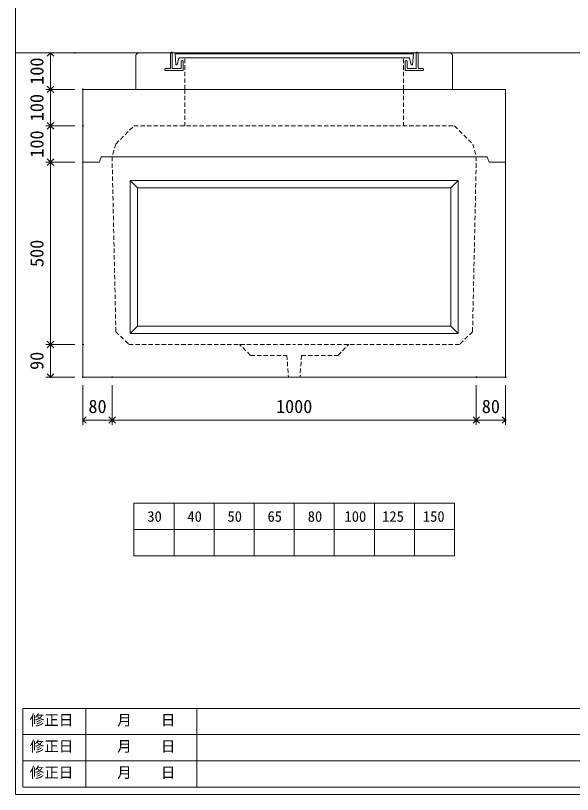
# Model space of a CAD drawing. Units: millimetres, scale not verified. Extents: x -4890 to 18490, y -2334 to 2334.
# Drawn here: x -1230 to 299, y -1941 to 197 of the extents above; entities that cross this region are included whole.
import ezdxf
from ezdxf.enums import TextEntityAlignment as Align

# ---------------------------------------------------------------- set-up
doc = ezdxf.new("R2010")
doc.units = ezdxf.units.MM
doc.header["$LTSCALE"] = 10
doc.header["$PDMODE"] = 32
doc.header["$PDSIZE"] = 2
doc.linetypes.add('DASHED1', pattern=[1.8, 1.2, -0.6])
doc.layers.add('0-1_Defpoints', color=7, linetype='Continuous')
for name, color, linetype, lineweight in [('0-2_waku', 7, 'Continuous', 18), ('0-3_gaikei', 7, 'Continuous', 18), ('0-4_kakure', 7, 'DASHED1', 5), ('0-5_sunpou', 7, 'Continuous', 5), ('0-9_uchigawa', 6, 'Continuous', 18), ('0-B_futa', 3, 'Continuous', 18), ('0-C_GL', 4, 'Continuous', 18), ('0-E_文字１', 7, 'Continuous', 18)]:
    doc.layers.add(name, color=color, linetype=linetype, lineweight=lineweight)
doc.styles.add('ＭＳ ゴシック', font='')
doc.styles.get('ＭＳ ゴシック').set_extended_font_data('MS Gothic')

# ---------------------------------------------------------------- blocks, each defined once
blk = doc.blocks.new('_Open90')
at = {"layer": '0-5_sunpou'}
blk.add_line((0, 0), (-1, 0), dxfattribs=at)
blk.add_lwpolyline([(-0.5, 0.5), (0, 0), (-0.5, -0.5)], dxfattribs=at)
blk = doc.blocks.new('D59')
at = {"layer": '0-1_Defpoints'}
for p in [(402.32, 1374.36), (482.32, 1374.36), (482.32, 1256.94)]:
    blk.add_point(p, dxfattribs=at)
at = {"layer": '0-5_sunpou'}
for p, q in [((402.32, 1352.36), (402.32, 1243.94)), ((482.32, 1352.36), (482.32, 1243.94)), ((420.32, 1256.94), (464.32, 1256.94))]:
    blk.add_line(p, q, dxfattribs=at)
at = {"layer": '0-5_sunpou', "xscale": 18, "yscale": 18, "rotation": 180}
blk.add_blockref('_Open90', (402.32, 1256.94), dxfattribs=at)
at = {"layer": '0-5_sunpou', "xscale": 18, "yscale": 18}
blk.add_blockref('_Open90', (482.32, 1256.94), dxfattribs=at)
at = {"layer": '0-5_sunpou', "style": 'ＭＳ ゴシック'}
blk.add_text('80', height=36.66, dxfattribs=at).set_placement((417.32, 1264.94), align=Align.BOTTOM_LEFT)
blk = doc.blocks.new('D60')
at = {"layer": '0-1_Defpoints'}
for p in [(482.32, 1374.36), (1482.32, 1374.36), (1482.32, 1256.94)]:
    blk.add_point(p, dxfattribs=at)
at = {"layer": '0-5_sunpou'}
for p, q in [((482.32, 1352.36), (482.32, 1243.94)), ((1482.32, 1352.36), (1482.32, 1243.94)), ((500.32, 1256.94), (1464.32, 1256.94))]:
    blk.add_line(p, q, dxfattribs=at)
at = {"layer": '0-5_sunpou', "xscale": 18, "yscale": 18, "rotation": 180}
blk.add_blockref('_Open90', (482.32, 1256.94), dxfattribs=at)
at = {"layer": '0-5_sunpou', "xscale": 18, "yscale": 18}
blk.add_blockref('_Open90', (1482.32, 1256.94), dxfattribs=at)
at = {"layer": '0-5_sunpou', "style": 'ＭＳ ゴシック'}
blk.add_text('1000', height=36.66, dxfattribs=at).set_placement((932.32, 1264.94), align=Align.BOTTOM_LEFT)
blk = doc.blocks.new('D61')
at = {"layer": '0-1_Defpoints'}
for p in [(1482.32, 1374.36), (1562.32, 1374.36), (1562.32, 1256.94)]:
    blk.add_point(p, dxfattribs=at)
at = {"layer": '0-5_sunpou'}
for p, q in [((1482.32, 1352.36), (1482.32, 1243.94)), ((1562.32, 1352.36), (1562.32, 1243.94)), ((1500.32, 1256.94), (1544.32, 1256.94))]:
    blk.add_line(p, q, dxfattribs=at)
at = {"layer": '0-5_sunpou', "xscale": 18, "yscale": 18, "rotation": 180}
blk.add_blockref('_Open90', (1482.32, 1256.94), dxfattribs=at)
at = {"layer": '0-5_sunpou', "xscale": 18, "yscale": 18}
blk.add_blockref('_Open90', (1562.32, 1256.94), dxfattribs=at)
at = {"layer": '0-5_sunpou', "style": 'ＭＳ ゴシック'}
blk.add_text('80', height=36.66, dxfattribs=at).set_placement((1497.32, 1264.94), align=Align.BOTTOM_LEFT)
blk = doc.blocks.new('D62')
at = {"layer": '0-1_Defpoints'}
for p in [(402.32, 1964.36), (313, 1464.36), (402.32, 1464.36)]:
    blk.add_point(p, dxfattribs=at)
at = {"layer": '0-5_sunpou'}
for p, q in [((380.32, 1964.36), (300, 1964.36)), ((313, 1946.36), (313, 1482.36)), ((380.32, 1464.36), (300, 1464.36))]:
    blk.add_line(p, q, dxfattribs=at)
at = {"layer": '0-5_sunpou', "xscale": 18, "yscale": 18}
for p, rotation in [((313, 1964.36), 90), ((313, 1464.36), 270)]:
    blk.add_blockref('_Open90', p, dxfattribs=dict(at, rotation=rotation))
at = {"layer": '0-5_sunpou', "style": 'ＭＳ ゴシック'}
blk.add_text('500', height=36.66, rotation=90, dxfattribs=at).set_placement((305, 1676.86), align=Align.BOTTOM_LEFT)
blk = doc.blocks.new('D63')
at = {"layer": '0-1_Defpoints'}
for p in [(380.32, 2264.36), (313, 2164.36), (402.32, 2164.36)]:
    blk.add_point(p, dxfattribs=at)
at = {"layer": '0-5_sunpou'}
for p, q in [((358.32, 2264.36), (300, 2264.36)), ((313, 2246.36), (313, 2182.36)), ((380.32, 2164.36), (300, 2164.36))]:
    blk.add_line(p, q, dxfattribs=at)
at = {"layer": '0-5_sunpou', "xscale": 18, "yscale": 18}
for p, rotation in [((313, 2264.36), 90), ((313, 2164.36), 270)]:
    blk.add_blockref('_Open90', p, dxfattribs=dict(at, rotation=rotation))
at = {"layer": '0-5_sunpou', "style": 'ＭＳ ゴシック'}
blk.add_text('100', height=36.66, rotation=90, dxfattribs=at).set_placement((305, 2176.86), align=Align.BOTTOM_LEFT)
blk = doc.blocks.new('D44')
at = {"layer": '0-1_Defpoints'}
for p in [(402.32, 2164.36), (313, 2064.36), (402.32, 2064.36)]:
    blk.add_point(p, dxfattribs=at)
at = {"layer": '0-5_sunpou'}
for p, q in [((380.32, 2164.36), (300, 2164.36)), ((313, 2146.36), (313, 2082.36)), ((380.32, 2064.36), (300, 2064.36))]:
    blk.add_line(p, q, dxfattribs=at)
at = {"layer": '0-5_sunpou', "xscale": 18, "yscale": 18}
for p, rotation in [((313, 2164.36), 90), ((313, 2064.36), 270)]:
    blk.add_blockref('_Open90', p, dxfattribs=dict(at, rotation=rotation))
at = {"layer": '0-5_sunpou', "style": 'ＭＳ ゴシック'}
blk.add_text('100', height=36.66, rotation=90, dxfattribs=at).set_placement((305, 2076.86), align=Align.BOTTOM_LEFT)
blk = doc.blocks.new('D45')
at = {"layer": '0-1_Defpoints'}
for p in [(402.32, 2064.36), (313, 1964.36), (402.32, 1964.36)]:
    blk.add_point(p, dxfattribs=at)
at = {"layer": '0-5_sunpou'}
for p, q in [((380.32, 2064.36), (300, 2064.36)), ((313, 2046.36), (313, 1982.36)), ((380.32, 1964.36), (300, 1964.36))]:
    blk.add_line(p, q, dxfattribs=at)
at = {"layer": '0-5_sunpou', "xscale": 18, "yscale": 18}
for p, rotation in [((313, 2064.36), 90), ((313, 1964.36), 270)]:
    blk.add_blockref('_Open90', p, dxfattribs=dict(at, rotation=rotation))
at = {"layer": '0-5_sunpou', "style": 'ＭＳ ゴシック'}
blk.add_text('100', height=36.66, rotation=90, dxfattribs=at).set_placement((305, 1976.86), align=Align.BOTTOM_LEFT)
blk = doc.blocks.new('D46')
at = {"layer": '0-1_Defpoints'}
for p in [(402.32, 1464.36), (313, 1374.36), (402.32, 1374.36)]:
    blk.add_point(p, dxfattribs=at)
at = {"layer": '0-5_sunpou'}
for p, q in [((380.32, 1464.36), (300, 1464.36)), ((313, 1446.36), (313, 1392.36)), ((380.32, 1374.36), (300, 1374.36))]:
    blk.add_line(p, q, dxfattribs=at)
at = {"layer": '0-5_sunpou', "xscale": 18, "yscale": 18}
for p, rotation in [((313, 1464.36), 90), ((313, 1374.36), 270)]:
    blk.add_blockref('_Open90', p, dxfattribs=dict(at, rotation=rotation))
at = {"layer": '0-5_sunpou', "style": 'ＭＳ ゴシック'}
blk.add_text('90', height=36.66, rotation=90, dxfattribs=at).set_placement((305, 1394.36), align=Align.BOTTOM_LEFT)

msp = doc.modelspace()

# ---------------------------------------------------------------- linework, layer by layer
at = {"layer": '0-2_waku'}
for p, q in [((-1230.06, 2334.11), (-1230.06, -1940.89)), ((-905.06, -1141.89), (-25.06, -1141.89)), ((-905.06, -1141.89), (-25.06, -1141.89)), ((-905.06, -1141.89), (-905.06, -1285.89)), ((-905.06, -1141.89), (-905.06, -1285.89)), ((-905.06, -1141.89), (-905.06, -1285.89)), ((-905.06, -1141.89), (-905.06, -1285.89)), ((-795.06, -1141.89), (-795.06, -1285.89)), ((-685.06, -1141.89), (-685.06, -1285.89)), ((-685.06, -1141.89), (-685.06, -1285.89)), ((-575.06, -1141.89), (-575.06, -1285.89)), ((-465.06, -1141.89), (-465.06, -1285.89)), ((-355.06, -1141.89), (-355.06, -1285.89)), ((-245.06, -1141.89), (-245.06, -1285.89)), ((-135.06, -1141.89), (-135.06, -1285.89)), ((-25.06, -1141.89), (-25.06, -1285.89)), ((-905.06, -1213.89), (-25.06, -1213.89)), ((-905.06, -1285.89), (-25.06, -1285.89)), ((-1210.06, -1704.89), (-1210.06, -1920.89)), ((-1210.06, -1704.89), (817.94, -1704.89)), ((-1037.56, -1704.89), (-1037.56, -1920.89)), ((-732.56, -1704.89), (-732.56, -1920.89)), ((-732.56, -1704.89), (-732.56, -1920.89)), ((-1210.06, -1776.89), (817.94, -1776.89)), ((-1210.06, -1848.89), (529.94, -1848.89)), ((-1210.06, -1920.89), (817.94, -1920.89)), ((-1230.06, -1940.89), (4889.94, -1940.89)), ((-1230.06, -1940.89), (4889.94, -1940.89))]:
    msp.add_line(p, q, dxfattribs=at)
at = {"layer": '0-3_gaikei'}
for p, q in [((-890.06, 94.11), (-805.06, 94.11)), ((-125.06, 94.11), (-40.06, 94.11)), ((-900.06, -5.89), (-900.06, 84.11)), ((-30.06, -5.89), (-30.06, 84.11)), ((-1045.06, -205.89), (-1045.06, -5.89)), ((-900.06, -5.89), (-790.06, -5.89)), ((-900.06, -5.89), (-790.06, -5.89)), ((-900.06, -5.89), (-790.06, -5.89)), ((-865.06, -5.89), (-65.06, -5.89)), ((-865.06, -5.89), (-65.06, -5.89)), ((-30.06, -5.89), (-140.06, -5.89)), ((-30.06, -5.89), (-140.06, -5.89)), ((-30.06, -5.89), (-140.06, -5.89)), ((-30.06, -5.89), (-140.06, -5.89)), ((114.94, -795.89), (114.94, -15.89)), ((-995.06, -190.89), (-1000.06, -205.89)), ((-465.06, -190.89), (-995.06, -190.89)), ((64.94, -190.89), (-465.06, -190.89)), ((64.94, -190.89), (69.94, -205.89)), ((-1000.06, -205.89), (-1045.06, -205.89)), ((-1045.06, -205.89), (-1045.06, -795.89)), ((114.94, -205.89), (69.94, -205.89)), ((-1045.06, -795.89), (114.94, -795.89)), ((-1045.06, -795.89), (114.94, -795.89))]:
    msp.add_line(p, q, dxfattribs=at)
for points in [[(114.94, -205.89), (114.94, -5.89), (-1045.06, -5.89)], [(-1045.06, -795.89), (114.94, -795.89), (114.94, -205.89)]]:
    msp.add_lwpolyline(points, dxfattribs=at)
for centre, radius, start, end in [((-890.64, 84.69), 9.44, 86.47383, 183.52617), ((-39.73, 84.44), 9.68, 358.04251, 91.95749)]:
    msp.add_arc(centre, radius, start, end, dxfattribs=at)
at = {"layer": '0-4_kakure'}
for p, q in [((-765.06, -5.89), (-765.06, 80.61)), ((-165.06, -5.89), (-165.06, 80.61)), ((-765.06, -5.89), (-765.06, -105.89)), ((-165.06, -5.89), (-165.06, -105.89)), ((-955.06, -155.89), (-905.06, -105.89)), ((-955.06, -155.89), (-905.06, -105.89)), ((-955.06, -155.89), (-905.06, -105.89)), ((-905.06, -105.89), (-25.06, -105.89)), ((-25.06, -105.89), (24.94, -155.89)), ((-25.06, -105.89), (24.94, -155.89)), ((-25.06, -105.89), (24.94, -155.89)), ((-955.06, -155.89), (-965.06, -190.89)), ((-955.06, -155.89), (-965.06, -190.89)), ((-955.06, -155.89), (-965.06, -190.89)), ((24.94, -155.89), (34.94, -190.89)), ((24.94, -155.89), (34.94, -190.89)), ((24.94, -155.89), (34.94, -190.89)), ((-954.73, -670.89), (-965.06, -190.89)), ((34.94, -190.89), (24.62, -670.89)), ((-954.73, -670.89), (-918.97, -705.89)), ((24.62, -670.89), (-11.14, -705.89)), ((-918.97, -705.89), (-465.06, -705.89)), ((-585.06, -735.89), (-615.06, -705.89)), ((-11.14, -705.89), (-465.06, -705.89)), ((-345.06, -735.89), (-315.06, -705.89)), ((-585.06, -735.89), (-485.06, -735.89)), ((-485.06, -735.89), (-481.06, -795.89)), ((-445.06, -735.89), (-449.06, -795.89)), ((-445.06, -735.89), (-345.06, -735.89))]:
    msp.add_line(p, q, dxfattribs=at)
at = {"layer": '0-9_uchigawa'}
for p, q in [((-915.06, -255.89), (-465.06, -255.89)), ((-915.06, -675.89), (-915.06, -255.89)), ((-915.06, -255.89), (-895.06, -275.89)), ((-465.06, -255.89), (-15.06, -255.89)), ((-15.06, -675.89), (-15.06, -255.89)), ((-895.06, -275.89), (-465.06, -275.89)), ((-895.06, -655.89), (-895.06, -275.89)), ((-35.06, -655.89), (-35.06, -275.89)), ((-915.06, -675.89), (-895.06, -655.89)), ((-895.06, -655.89), (-35.06, -655.89)), ((-15.06, -675.89), (-35.06, -655.89)), ((-915.06, -675.89), (-15.06, -675.89))]:
    msp.add_line(p, q, dxfattribs=at)
msp.add_lwpolyline([(-465.06, -275.89), (-35.06, -275.89), (-15.06, -255.89)], dxfattribs=at)
at = {"layer": '0-B_futa'}
for p, q in [((-805.06, 94.11), (-805.06, 51.11)), ((-803.06, 96.11), (-800.06, 96.11)), ((-800.06, 96.11), (-800.06, 51.11)), ((-792.25, 91.61), (-137.92, 91.61)), ((-792.25, 91.61), (-789.76, 61.61)), ((-137.92, 91.61), (-140.17, 61.61)), ((-130.06, 96.11), (-130.06, 51.11)), ((-130.06, 96.11), (-127.06, 96.11)), ((-125.06, 94.11), (-125.06, 51.11)), ((-781.73, 80.61), (-786.05, 61.61)), ((-781.73, 80.61), (-148.39, 80.61)), ((-775.06, 71.11), (-775.06, 51.11)), ((-773.06, 73.11), (-772.06, 73.11)), ((-770.06, 71.11), (-770.06, 46.11)), ((-160.06, 71.11), (-160.06, 46.11)), ((-157.06, 73.11), (-158.06, 73.11)), ((-155.06, 71.11), (-155.06, 51.11)), ((-148.39, 80.61), (-144.07, 61.61)), ((-820.06, 49.11), (-820.06, 48.11)), ((-818.06, 51.11), (-805.06, 51.11)), ((-770.06, 46.11), (-818.06, 46.11)), ((-800.06, 51.11), (-775.06, 51.11)), ((-789.76, 61.61), (-786.05, 61.61)), ((-160.06, 46.11), (-112.06, 46.11)), ((-130.06, 51.11), (-155.06, 51.11)), ((-140.17, 61.61), (-144.07, 61.61)), ((-112.06, 51.11), (-125.06, 51.11)), ((-110.06, 49.11), (-110.06, 48.11))]:
    msp.add_line(p, q, dxfattribs=at)
for centre, start, end in [((-803.06, 94.11), 90, 180), ((-127.06, 94.11), 0, 90), ((-773.06, 71.11), 90, 180), ((-772.06, 71.11), 0, 90), ((-158.06, 71.11), 90, 180), ((-157.06, 71.11), 0, 90), ((-818.06, 49.11), 90, 180), ((-818.06, 48.11), 180, 270), ((-112.06, 49.11), 0, 90), ((-112.06, 48.11), 270, 0)]:
    msp.add_arc(centre, 2, start, end, dxfattribs=at)
at = {"layer": '0-C_GL'}
msp.add_line((-1230.06, 94.11), (4889.94, 94.11), dxfattribs=at)

# ---------------------------------------------------------------- block references
at = {"layer": '0-5_sunpou'}
for name in ['D63', 'D44', 'D45', 'D62', 'D46', 'D59', 'D60', 'D61']:
    msp.add_blockref(name, (-1447.37, -2170.25), dxfattribs=at)

# ---------------------------------------------------------------- texts
at = {"layer": '0-E_文字１', "style": 'ＭＳ ゴシック'}
for s, p in [('30', (-868.36, -1201.44)), ('40', (-758.36, -1201.44)), ('50', (-648.36, -1201.44)), ('65', (-538.36, -1201.44)), ('80', (-427.96, -1201.44)), ('100', (-327.08, -1201.44)), ('125', (-223.69, -1201.44)), ('150', (-111.93, -1201.44)), ('修正日', (-1191.41, -1760.18)), ('\u3000\u3000月\u3000\u3000日', (-1031.26, -1760.18)), ('修正日', (-1191.41, -1832.18)), ('\u3000\u3000月\u3000\u3000日', (-1031.26, -1832.18)), ('修正日', (-1191.41, -1904.18)), ('\u3000\u3000月\u3000\u3000日', (-1031.26, -1904.18))]:
    msp.add_text(s, height=29.33, dxfattribs=at).set_placement(p, align=Align.BOTTOM_LEFT)

doc.saveas('drawing.dxf')
